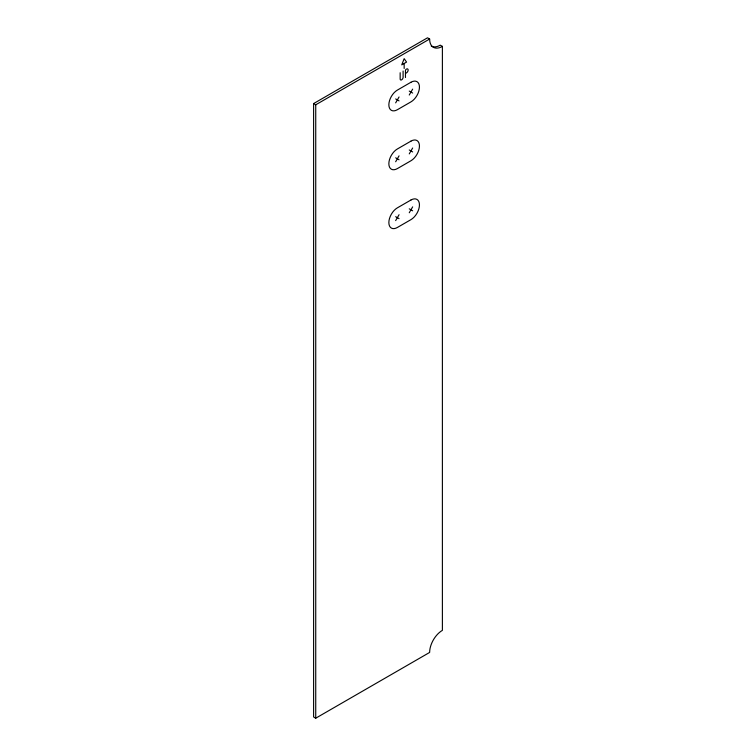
<?xml version="1.0" encoding="UTF-8"?>
<svg xmlns="http://www.w3.org/2000/svg" width="756" height="756" viewBox="0 0 756 756"><rect width="100%" height="100%" fill="white"/><g stroke="black" fill="none" stroke-linecap="round" stroke-linejoin="round"><path stroke-width="1.13" d="M395.653 102.863L399.055 96.976M409.251 95.01L412.653 89.123M395.653 161.737L399.055 155.849M409.251 153.884L412.653 147.996M395.653 220.61L399.055 214.723M409.251 212.767L412.653 206.879M313.608 103.572L427.527 37.8L429.644 39.028A18.031 10.404 -60 0 0 442.392 46.39L442.392 630.353A18.031 10.404 -60 0 0 429.644 652.428L315.734 718.2L313.608 716.971L313.608 103.572L315.734 104.8L429.644 39.028M403.987 63.561L401.748 64.855L404.158 58.656L406.558 62.077L404.158 63.466L404.158 68.465M405.632 73.36L406.511 72.85A2.315 1.342 -60 0 0 408.145 70.015A2.315 1.342 -60 0 0 406.511 69.07L406.255 69.212A1.125 0.652 -60 0 0 405.462 70.591L405.462 77.518M442.392 46.39L440.266 45.162A18.031 10.404 -60 0 1 431.26 46.05M409.251 91.079L412.653 93.045M395.653 98.932L399.055 100.898M409.251 149.962L412.653 151.928M395.653 157.815L399.055 159.771M409.251 208.836L412.653 210.801M395.653 216.689L399.055 218.654M403.099 71.036L403.099 77.273A2.079 1.2 -60 0 1 401.634 79.824A2.079 1.2 -60 0 1 400.16 78.974L400.16 72.737M315.734 104.8L315.734 718.2M410.952 82.253L397.354 90.106A12.02 6.936 -60 0 0 388.858 104.819A12.02 6.936 -60 0 0 397.354 109.724L410.952 101.88A12.02 6.936 -60 0 0 419.448 87.157A12.02 6.936 -60 0 0 410.952 82.253M410.952 141.126L397.354 148.979A12.02 6.936 -60 0 0 388.858 163.702A12.02 6.936 -60 0 0 397.354 168.607L410.952 160.754A12.02 6.936 -60 0 0 419.448 146.04A12.02 6.936 -60 0 0 410.952 141.126M410.952 200.009L397.354 207.853A12.02 6.936 -60 0 0 388.858 222.576A12.02 6.936 -60 0 0 397.354 227.48L410.952 219.637A12.02 6.936 -60 0 0 419.448 204.914A12.02 6.936 -60 0 0 410.952 200.009"/></g></svg>
